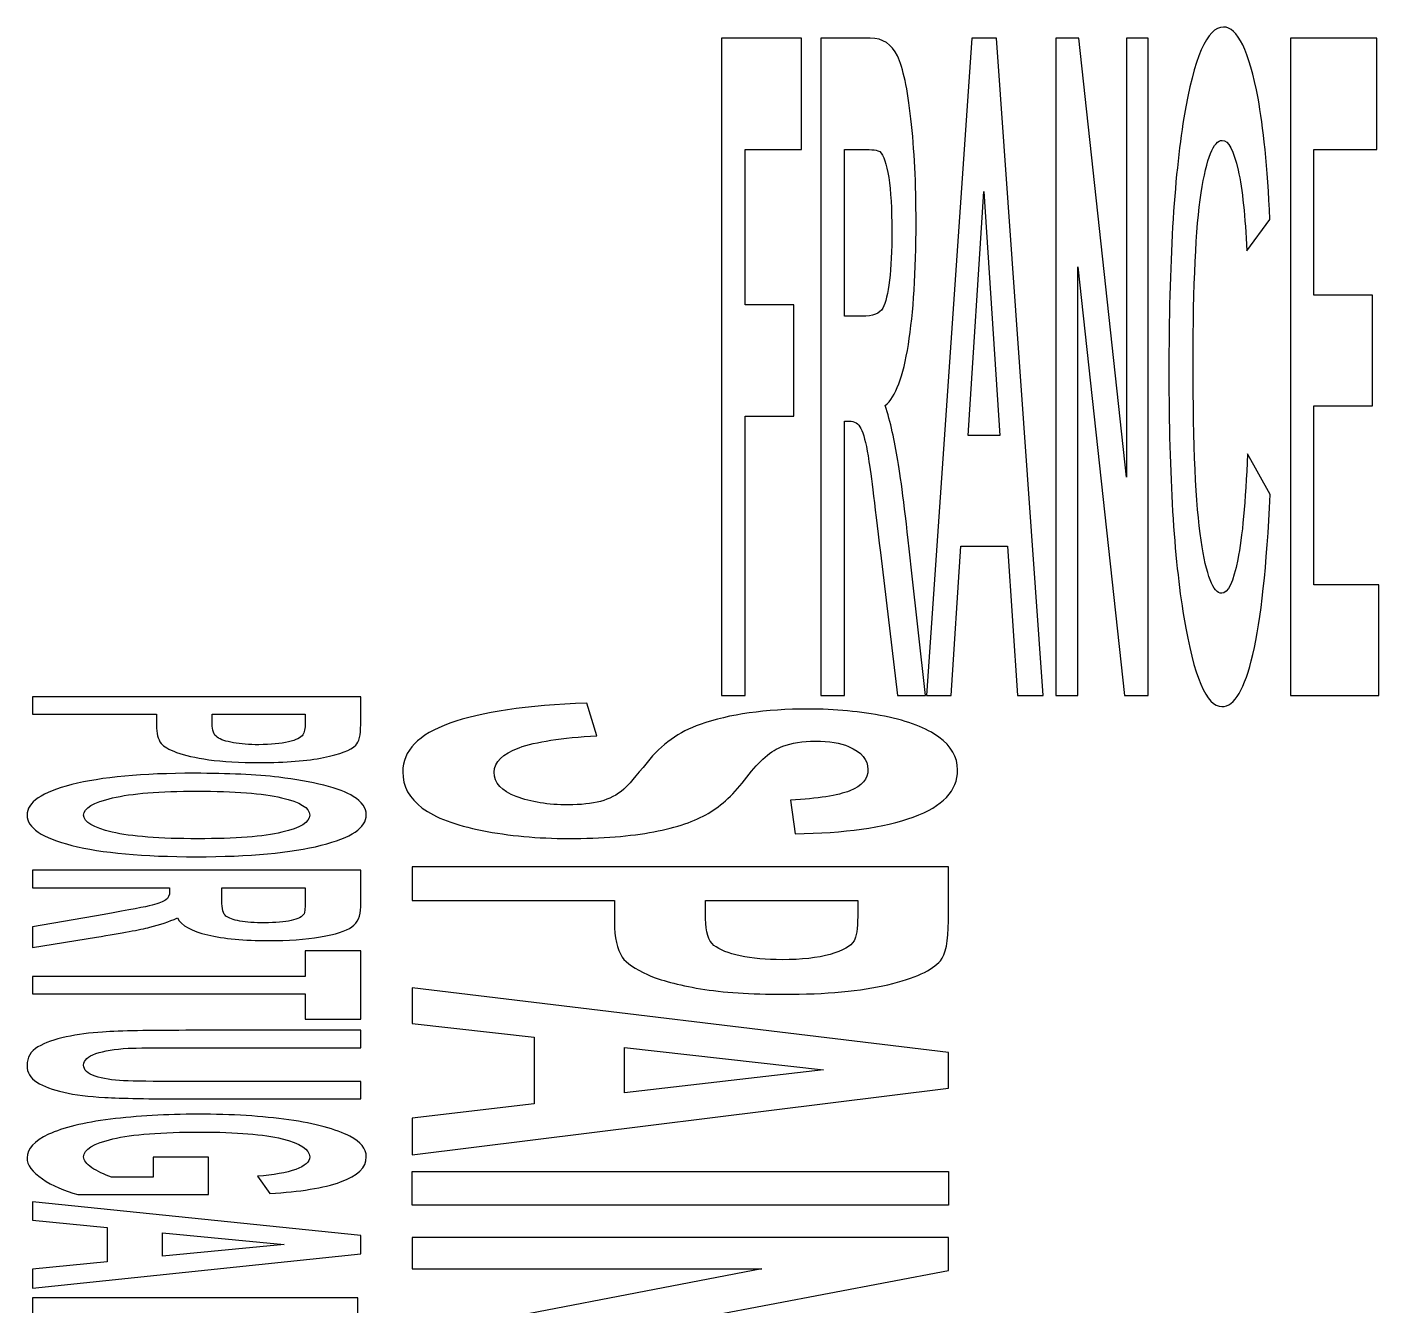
# Model space of a CAD drawing. Header units: centimetres. Extents: x -12.1 to 12.1, y -5 to 6.2.
# Drawn here: x -3.089 to -1.897, y 2.766 to 3.894 of the extents above; entities that cross this region are included whole.
import ezdxf

# ---------------------------------------------------------------- set-up
doc = ezdxf.new("R2010")
doc.units = ezdxf.units.CM
doc.header["$MEASUREMENT"] = 0
doc.layers.add('Layer 1', color=7, linetype='Continuous')

msp = doc.modelspace()

# ---------------------------------------------------------------- linework, layer by layer
at = {"layer": 'Layer 1', "color": 250}
for points, knots in [([(-2.01278, 3.51736), (-2.01278, 3.51736), (-1.99269, 3.48137), (-1.99269, 3.48137), (-1.99269, 3.48137), (-1.99578, 3.41813), (-2.0009, 3.37113), (-2.00807, 3.34044), (-2.00807, 3.34044), (-2.0152, 3.30972), (-2.02431, 3.29437), (-2.03532, 3.29437), (-2.03532, 3.29437), (-2.04892, 3.29437), (-2.06013, 3.32066), (-2.06892, 3.37325), (-2.06892, 3.37325), (-2.07769, 3.42584), (-2.08208, 3.4977), (-2.08208, 3.5889), (-2.08208, 3.5889), (-2.08208, 3.68538), (-2.07766, 3.76033), (-2.06887, 3.81371), (-2.06887, 3.81371), (-2.06001, 3.86708), (-2.04842, 3.89375), (-2.03404, 3.89375), (-2.03404, 3.89375), (-2.02152, 3.89375), (-2.01129, 3.87278), (-2.00346, 3.83088), (-2.00346, 3.83088), (-1.9988, 3.8061), (-1.99531, 3.77052), (-1.99295, 3.72413), (-1.99295, 3.72413), (-1.99295, 3.72413), (-2.01348, 3.69647), (-2.01348, 3.69647), (-2.01348, 3.69647), (-2.01468, 3.72649), (-2.01724, 3.75022), (-2.02105, 3.76761), (-2.02105, 3.76761), (-2.02492, 3.78502), (-2.02958, 3.79373), (-2.03511, 3.79373), (-2.03511, 3.79373), (-2.04272, 3.79373), (-2.04889, 3.77832), (-2.05364, 3.74746), (-2.05364, 3.74746), (-2.05835, 3.71662), (-2.06071, 3.66668), (-2.06071, 3.59761), (-2.06071, 3.59761), (-2.06071, 3.52435), (-2.05838, 3.47217), (-2.05372, 3.44104), (-2.05372, 3.44104), (-2.04906, 3.40994), (-2.04301, 3.39439), (-2.03553, 3.39439), (-2.03553, 3.39439), (-2.03002, 3.39439), (-2.02528, 3.40429), (-2.02131, 3.42406), (-2.02131, 3.42406), (-2.01735, 3.4438), (-2.0145, 3.47491), (-2.01278, 3.51736)], [0, 0, 0, 0, 0.0526316, 0.0526316, 0.0526316, 0.0526316, 0.1052632, 0.1052632, 0.1052632, 0.1052632, 0.1578947, 0.1578947, 0.1578947, 0.1578947, 0.2105263, 0.2105263, 0.2105263, 0.2105263, 0.2631579, 0.2631579, 0.2631579, 0.2631579, 0.3157895, 0.3157895, 0.3157895, 0.3157895, 0.3684211, 0.3684211, 0.3684211, 0.3684211, 0.4210526, 0.4210526, 0.4210526, 0.4210526, 0.4736842, 0.4736842, 0.4736842, 0.4736842, 0.5263158, 0.5263158, 0.5263158, 0.5263158, 0.5789474, 0.5789474, 0.5789474, 0.5789474, 0.6315789, 0.6315789, 0.6315789, 0.6315789, 0.6842105, 0.6842105, 0.6842105, 0.6842105, 0.7368421, 0.7368421, 0.7368421, 0.7368421, 0.7894737, 0.7894737, 0.7894737, 0.7894737, 0.8421053, 0.8421053, 0.8421053, 0.8421053, 0.8947368, 0.8947368, 0.8947368, 0.8947368, 1, 1, 1, 1]), ([(-2.47644, 3.30424), (-2.47644, 3.30424), (-2.47644, 3.88388), (-2.47644, 3.88388), (-2.47644, 3.88388), (-2.47644, 3.88388), (-2.40609, 3.88388), (-2.40609, 3.88388), (-2.40609, 3.88388), (-2.40609, 3.88388), (-2.40609, 3.78581), (-2.40609, 3.78581), (-2.40609, 3.78581), (-2.40609, 3.78581), (-2.45571, 3.78581), (-2.45571, 3.78581), (-2.45571, 3.78581), (-2.45571, 3.78581), (-2.45571, 3.64863), (-2.45571, 3.64863), (-2.45571, 3.64863), (-2.45571, 3.64863), (-2.41288, 3.64863), (-2.41288, 3.64863), (-2.41288, 3.64863), (-2.41288, 3.64863), (-2.41288, 3.55056), (-2.41288, 3.55056), (-2.41288, 3.55056), (-2.41288, 3.55056), (-2.45571, 3.55056), (-2.45571, 3.55056), (-2.45571, 3.55056), (-2.45571, 3.55056), (-2.45571, 3.30424), (-2.45571, 3.30424), (-2.45571, 3.30424), (-2.45571, 3.30424), (-2.47644, 3.30424), (-2.47644, 3.30424)], [0, 0, 0, 0, 0.0909091, 0.0909091, 0.0909091, 0.0909091, 0.1818182, 0.1818182, 0.1818182, 0.1818182, 0.2727273, 0.2727273, 0.2727273, 0.2727273, 0.3636364, 0.3636364, 0.3636364, 0.3636364, 0.4545455, 0.4545455, 0.4545455, 0.4545455, 0.5454545, 0.5454545, 0.5454545, 0.5454545, 0.6363636, 0.6363636, 0.6363636, 0.6363636, 0.7272727, 0.7272727, 0.7272727, 0.7272727, 0.8181818, 0.8181818, 0.8181818, 0.8181818, 1, 1, 1, 1]), ([(-2.38894, 3.30424), (-2.38894, 3.30424), (-2.38894, 3.88388), (-2.38894, 3.88388), (-2.38894, 3.88388), (-2.38894, 3.88388), (-2.34535, 3.88388), (-2.34535, 3.88388), (-2.34535, 3.88388), (-2.33437, 3.88388), (-2.32642, 3.87867), (-2.32144, 3.86824), (-2.32144, 3.86824), (-2.31647, 3.85782), (-2.3125, 3.8393), (-2.3095, 3.81268), (-2.3095, 3.81268), (-2.30654, 3.78607), (-2.30502, 3.75564), (-2.30502, 3.72137), (-2.30502, 3.72137), (-2.30502, 3.67787), (-2.30729, 3.64196), (-2.3118, 3.61363), (-2.3118, 3.61363), (-2.31634, 3.5853), (-2.3231, 3.56744), (-2.33213, 3.56005), (-2.33213, 3.56005), (-2.32762, 3.54529), (-2.32394, 3.52909), (-2.32101, 3.51142), (-2.32101, 3.51142), (-2.31809, 3.49374), (-2.31416, 3.46238), (-2.30921, 3.41734), (-2.30921, 3.41734), (-2.30921, 3.41734), (-2.29669, 3.30424), (-2.29669, 3.30424), (-2.29669, 3.30424), (-2.29669, 3.30424), (-2.32147, 3.30424), (-2.32147, 3.30424), (-2.32147, 3.30424), (-2.32147, 3.30424), (-2.33644, 3.43035), (-2.33644, 3.43035), (-2.33644, 3.43035), (-2.3418, 3.47543), (-2.34541, 3.50382), (-2.34736, 3.51558), (-2.34736, 3.51558), (-2.34931, 3.52732), (-2.35141, 3.53533), (-2.35359, 3.53969), (-2.35359, 3.53969), (-2.35581, 3.54403), (-2.35926, 3.54621), (-2.36401, 3.54621), (-2.36401, 3.54621), (-2.36401, 3.54621), (-2.36824, 3.54621), (-2.36824, 3.54621), (-2.36824, 3.54621), (-2.36824, 3.54621), (-2.36824, 3.30424), (-2.36824, 3.30424), (-2.36824, 3.30424), (-2.36824, 3.30424), (-2.38894, 3.30424), (-2.38894, 3.30424)], [0, 0, 0, 0, 0.0526316, 0.0526316, 0.0526316, 0.0526316, 0.1052632, 0.1052632, 0.1052632, 0.1052632, 0.1578947, 0.1578947, 0.1578947, 0.1578947, 0.2105263, 0.2105263, 0.2105263, 0.2105263, 0.2631579, 0.2631579, 0.2631579, 0.2631579, 0.3157895, 0.3157895, 0.3157895, 0.3157895, 0.3684211, 0.3684211, 0.3684211, 0.3684211, 0.4210526, 0.4210526, 0.4210526, 0.4210526, 0.4736842, 0.4736842, 0.4736842, 0.4736842, 0.5263158, 0.5263158, 0.5263158, 0.5263158, 0.5789474, 0.5789474, 0.5789474, 0.5789474, 0.6315789, 0.6315789, 0.6315789, 0.6315789, 0.6842105, 0.6842105, 0.6842105, 0.6842105, 0.7368421, 0.7368421, 0.7368421, 0.7368421, 0.7894737, 0.7894737, 0.7894737, 0.7894737, 0.8421053, 0.8421053, 0.8421053, 0.8421053, 0.8947368, 0.8947368, 0.8947368, 0.8947368, 1, 1, 1, 1]), ([(-2.19294, 3.30424), (-2.19294, 3.30424), (-2.21548, 3.30424), (-2.21548, 3.30424), (-2.21548, 3.30424), (-2.21548, 3.30424), (-2.22445, 3.43591), (-2.22445, 3.43591), (-2.22445, 3.43591), (-2.22445, 3.43591), (-2.26547, 3.43591), (-2.26547, 3.43591), (-2.26547, 3.43591), (-2.26547, 3.43591), (-2.27395, 3.30424), (-2.27395, 3.30424), (-2.27395, 3.30424), (-2.27395, 3.30424), (-2.29591, 3.30424), (-2.29591, 3.30424), (-2.29591, 3.30424), (-2.29591, 3.30424), (-2.25596, 3.88388), (-2.25596, 3.88388), (-2.25596, 3.88388), (-2.25596, 3.88388), (-2.23402, 3.88388), (-2.23402, 3.88388), (-2.23402, 3.88388), (-2.23402, 3.88388), (-2.19294, 3.30424), (-2.19294, 3.30424)], [0, 0, 0, 0, 0.1111111, 0.1111111, 0.1111111, 0.1111111, 0.2222222, 0.2222222, 0.2222222, 0.2222222, 0.3333333, 0.3333333, 0.3333333, 0.3333333, 0.4444444, 0.4444444, 0.4444444, 0.4444444, 0.5555556, 0.5555556, 0.5555556, 0.5555556, 0.6666667, 0.6666667, 0.6666667, 0.6666667, 0.7777778, 0.7777778, 0.7777778, 0.7777778, 1, 1, 1, 1]), ([(-2.18176, 3.30424), (-2.18176, 3.30424), (-2.18176, 3.88388), (-2.18176, 3.88388), (-2.18176, 3.88388), (-2.18176, 3.88388), (-2.16158, 3.88388), (-2.16158, 3.88388), (-2.16158, 3.88388), (-2.16158, 3.88388), (-2.11959, 3.4968), (-2.11959, 3.4968), (-2.11959, 3.4968), (-2.11959, 3.4968), (-2.11959, 3.88388), (-2.11959, 3.88388), (-2.11959, 3.88388), (-2.11959, 3.88388), (-2.10037, 3.88388), (-2.10037, 3.88388), (-2.10037, 3.88388), (-2.10037, 3.88388), (-2.10037, 3.30424), (-2.10037, 3.30424), (-2.10037, 3.30424), (-2.10037, 3.30424), (-2.12113, 3.30424), (-2.12113, 3.30424), (-2.12113, 3.30424), (-2.12113, 3.30424), (-2.16248, 3.68223), (-2.16248, 3.68223), (-2.16248, 3.68223), (-2.16248, 3.68223), (-2.16248, 3.30424), (-2.16248, 3.30424), (-2.16248, 3.30424), (-2.16248, 3.30424), (-2.18176, 3.30424), (-2.18176, 3.30424)], [0, 0, 0, 0, 0.0909091, 0.0909091, 0.0909091, 0.0909091, 0.1818182, 0.1818182, 0.1818182, 0.1818182, 0.2727273, 0.2727273, 0.2727273, 0.2727273, 0.3636364, 0.3636364, 0.3636364, 0.3636364, 0.4545455, 0.4545455, 0.4545455, 0.4545455, 0.5454545, 0.5454545, 0.5454545, 0.5454545, 0.6363636, 0.6363636, 0.6363636, 0.6363636, 0.7272727, 0.7272727, 0.7272727, 0.7272727, 0.8181818, 0.8181818, 0.8181818, 0.8181818, 1, 1, 1, 1]), ([(-1.9749, 3.30424), (-1.9749, 3.30424), (-1.9749, 3.88388), (-1.9749, 3.88388), (-1.9749, 3.88388), (-1.9749, 3.88388), (-1.89884, 3.88388), (-1.89884, 3.88388), (-1.89884, 3.88388), (-1.89884, 3.88388), (-1.89884, 3.78581), (-1.89884, 3.78581), (-1.89884, 3.78581), (-1.89884, 3.78581), (-1.95419, 3.78581), (-1.95419, 3.78581), (-1.95419, 3.78581), (-1.95419, 3.78581), (-1.95419, 3.65731), (-1.95419, 3.65731), (-1.95419, 3.65731), (-1.95419, 3.65731), (-1.90268, 3.65731), (-1.90268, 3.65731), (-1.90268, 3.65731), (-1.90268, 3.65731), (-1.90268, 3.55967), (-1.90268, 3.55967), (-1.90268, 3.55967), (-1.90268, 3.55967), (-1.95419, 3.55967), (-1.95419, 3.55967), (-1.95419, 3.55967), (-1.95419, 3.55967), (-1.95419, 3.40191), (-1.95419, 3.40191), (-1.95419, 3.40191), (-1.95419, 3.40191), (-1.89686, 3.40191), (-1.89686, 3.40191), (-1.89686, 3.40191), (-1.89686, 3.40191), (-1.89686, 3.30424), (-1.89686, 3.30424), (-1.89686, 3.30424), (-1.89686, 3.30424), (-1.9749, 3.30424), (-1.9749, 3.30424)], [0, 0, 0, 0, 0.0769231, 0.0769231, 0.0769231, 0.0769231, 0.1538462, 0.1538462, 0.1538462, 0.1538462, 0.2307692, 0.2307692, 0.2307692, 0.2307692, 0.3076923, 0.3076923, 0.3076923, 0.3076923, 0.3846154, 0.3846154, 0.3846154, 0.3846154, 0.4615385, 0.4615385, 0.4615385, 0.4615385, 0.5384615, 0.5384615, 0.5384615, 0.5384615, 0.6153846, 0.6153846, 0.6153846, 0.6153846, 0.6923077, 0.6923077, 0.6923077, 0.6923077, 0.7692308, 0.7692308, 0.7692308, 0.7692308, 0.8461538, 0.8461538, 0.8461538, 0.8461538, 1, 1, 1, 1]), ([(-2.36824, 3.63873), (-2.36824, 3.63873), (-2.35289, 3.63873), (-2.35289, 3.63873), (-2.35289, 3.63873), (-2.34296, 3.63873), (-2.33676, 3.64109), (-2.33429, 3.64583), (-2.33429, 3.64583), (-2.33181, 3.65058), (-2.32985, 3.65876), (-2.32846, 3.67035), (-2.32846, 3.67035), (-2.32706, 3.68197), (-2.32636, 3.69647), (-2.32636, 3.71386), (-2.32636, 3.71386), (-2.32636, 3.73334), (-2.3273, 3.74908), (-2.32913, 3.76109), (-2.32913, 3.76109), (-2.33099, 3.77311), (-2.33359, 3.78068), (-2.33696, 3.78383), (-2.33696, 3.78383), (-2.33862, 3.78514), (-2.34366, 3.78581), (-2.35205, 3.78581), (-2.35205, 3.78581), (-2.35205, 3.78581), (-2.36824, 3.78581), (-2.36824, 3.78581), (-2.36824, 3.78581), (-2.36824, 3.78581), (-2.36824, 3.63873), (-2.36824, 3.63873)], [0, 0, 0, 0, 0.1, 0.1, 0.1, 0.1, 0.2, 0.2, 0.2, 0.2, 0.3, 0.3, 0.3, 0.3, 0.4, 0.4, 0.4, 0.4, 0.5, 0.5, 0.5, 0.5, 0.6, 0.6, 0.6, 0.6, 0.7, 0.7, 0.7, 0.7, 0.8, 0.8, 0.8, 0.8, 1, 1, 1, 1]), ([(-2.23109, 3.53355), (-2.23109, 3.53355), (-2.24524, 3.74866), (-2.24524, 3.74866), (-2.24524, 3.74866), (-2.24524, 3.74866), (-2.2591, 3.53355), (-2.2591, 3.53355), (-2.2591, 3.53355), (-2.2591, 3.53355), (-2.23109, 3.53355), (-2.23109, 3.53355)], [0, 0, 0, 0, 0.25, 0.25, 0.25, 0.25, 0.5, 0.5, 0.5, 0.5, 1, 1, 1, 1]), ([(-3.08401, 3.30314), (-3.08401, 3.30314), (-2.79471, 3.30314), (-2.79471, 3.30314), (-2.79471, 3.30314), (-2.79471, 3.30314), (-2.79471, 3.27856), (-2.79471, 3.27856), (-2.79471, 3.27856), (-2.79471, 3.26924), (-2.79617, 3.26318), (-2.79905, 3.26033), (-2.79905, 3.26033), (-2.80342, 3.25599), (-2.81286, 3.25238), (-2.82738, 3.24941), (-2.82738, 3.24941), (-2.84191, 3.2465), (-2.8607, 3.24504), (-2.88373, 3.24504), (-2.88373, 3.24504), (-2.90146, 3.24504), (-2.9164, 3.24589), (-2.92851, 3.24758), (-2.92851, 3.24758), (-2.9406, 3.24926), (-2.95012, 3.25142), (-2.95702, 3.25401), (-2.95702, 3.25401), (-2.96392, 3.2566), (-2.9685, 3.25925), (-2.97073, 3.26196), (-2.97073, 3.26196), (-2.97347, 3.2656), (-2.97487, 3.2709), (-2.97487, 3.27783), (-2.97487, 3.27783), (-2.97487, 3.27783), (-2.97487, 3.28782), (-2.97487, 3.28782), (-2.97487, 3.28782), (-2.97487, 3.28782), (-3.08401, 3.28782), (-3.08401, 3.28782), (-3.08401, 3.28782), (-3.08401, 3.28782), (-3.08401, 3.30314), (-3.08401, 3.30314)], [0, 0, 0, 0, 0.0769231, 0.0769231, 0.0769231, 0.0769231, 0.1538462, 0.1538462, 0.1538462, 0.1538462, 0.2307692, 0.2307692, 0.2307692, 0.2307692, 0.3076923, 0.3076923, 0.3076923, 0.3076923, 0.3846154, 0.3846154, 0.3846154, 0.3846154, 0.4615385, 0.4615385, 0.4615385, 0.4615385, 0.5384615, 0.5384615, 0.5384615, 0.5384615, 0.6153846, 0.6153846, 0.6153846, 0.6153846, 0.6923077, 0.6923077, 0.6923077, 0.6923077, 0.7692308, 0.7692308, 0.7692308, 0.7692308, 0.8461538, 0.8461538, 0.8461538, 0.8461538, 1, 1, 1, 1]), ([(-2.59542, 3.29752), (-2.59542, 3.29752), (-2.58639, 3.26866), (-2.58639, 3.26866), (-2.58639, 3.26866), (-2.61755, 3.26694), (-2.64047, 3.26338), (-2.65509, 3.25809), (-2.65509, 3.25809), (-2.6697, 3.25279), (-2.67702, 3.24562), (-2.67702, 3.23662), (-2.67702, 3.23662), (-2.67702, 3.22707), (-2.67052, 3.21989), (-2.6575, 3.21502), (-2.6575, 3.21502), (-2.64452, 3.21015), (-2.62928, 3.20774), (-2.61187, 3.20774), (-2.61187, 3.20774), (-2.60069, 3.20774), (-2.59117, 3.20879), (-2.58334, 3.2108), (-2.58334, 3.2108), (-2.57547, 3.21284), (-2.56863, 3.21639), (-2.56284, 3.22149), (-2.56284, 3.22149), (-2.55897, 3.22495), (-2.55209, 3.23287), (-2.54219, 3.24524), (-2.54219, 3.24524), (-2.52952, 3.26111), (-2.51395, 3.2723), (-2.49546, 3.2787), (-2.49546, 3.2787), (-2.46942, 3.2877), (-2.43774, 3.29222), (-2.4003, 3.29222), (-2.4003, 3.29222), (-2.37624, 3.29222), (-2.35371, 3.29009), (-2.33274, 3.28587), (-2.33274, 3.28587), (-2.31178, 3.28162), (-2.29581, 3.2755), (-2.28487, 3.26752), (-2.28487, 3.26752), (-2.27392, 3.25954), (-2.26842, 3.24991), (-2.26842, 3.23861), (-2.26842, 3.23861), (-2.26842, 3.22017), (-2.28144, 3.20628), (-2.30744, 3.197), (-2.30744, 3.197), (-2.33347, 3.18764), (-2.36818, 3.18278), (-2.41162, 3.18229), (-2.41162, 3.18229), (-2.41162, 3.18229), (-2.41581, 3.21196), (-2.41581, 3.21196), (-2.41581, 3.21196), (-2.39151, 3.21322), (-2.37403, 3.21595), (-2.3634, 3.22012), (-2.3634, 3.22012), (-2.35274, 3.22431), (-2.34744, 3.23057), (-2.34744, 3.23889), (-2.34744, 3.23889), (-2.34744, 3.24755), (-2.35312, 3.2543), (-2.36451, 3.25917), (-2.36451, 3.25917), (-2.37182, 3.26228), (-2.38163, 3.26386), (-2.39389, 3.26386), (-2.39389, 3.26386), (-2.40504, 3.26386), (-2.41463, 3.26239), (-2.42257, 3.25946), (-2.42257, 3.25946), (-2.43268, 3.2557), (-2.44322, 3.24661), (-2.45416, 3.2322), (-2.45416, 3.2322), (-2.46514, 3.21776), (-2.47647, 3.2071), (-2.4882, 3.2002), (-2.4882, 3.2002), (-2.49994, 3.19327), (-2.51595, 3.18785), (-2.53623, 3.18398), (-2.53623, 3.18398), (-2.55658, 3.18005), (-2.58165, 3.17807), (-2.61155, 3.17807), (-2.61155, 3.17807), (-2.63863, 3.17807), (-2.66402, 3.18043), (-2.68767, 3.18511), (-2.68767, 3.18511), (-2.71131, 3.18977), (-2.72887, 3.19639), (-2.7404, 3.20495), (-2.7404, 3.20495), (-2.75191, 3.21348), (-2.75764, 3.22416), (-2.75764, 3.23691), (-2.75764, 3.23691), (-2.75764, 3.25547), (-2.74384, 3.26973), (-2.71621, 3.2797), (-2.71621, 3.2797), (-2.68857, 3.28962), (-2.6483, 3.29559), (-2.59542, 3.29752)], [0, 0, 0, 0, 0.0322581, 0.0322581, 0.0322581, 0.0322581, 0.0645161, 0.0645161, 0.0645161, 0.0645161, 0.0967742, 0.0967742, 0.0967742, 0.0967742, 0.1290323, 0.1290323, 0.1290323, 0.1290323, 0.1612903, 0.1612903, 0.1612903, 0.1612903, 0.1935484, 0.1935484, 0.1935484, 0.1935484, 0.2258065, 0.2258065, 0.2258065, 0.2258065, 0.2580645, 0.2580645, 0.2580645, 0.2580645, 0.2903226, 0.2903226, 0.2903226, 0.2903226, 0.3225806, 0.3225806, 0.3225806, 0.3225806, 0.3548387, 0.3548387, 0.3548387, 0.3548387, 0.3870968, 0.3870968, 0.3870968, 0.3870968, 0.4193548, 0.4193548, 0.4193548, 0.4193548, 0.4516129, 0.4516129, 0.4516129, 0.4516129, 0.483871, 0.483871, 0.483871, 0.483871, 0.516129, 0.516129, 0.516129, 0.516129, 0.5483871, 0.5483871, 0.5483871, 0.5483871, 0.5806452, 0.5806452, 0.5806452, 0.5806452, 0.6129032, 0.6129032, 0.6129032, 0.6129032, 0.6451613, 0.6451613, 0.6451613, 0.6451613, 0.6774194, 0.6774194, 0.6774194, 0.6774194, 0.7096774, 0.7096774, 0.7096774, 0.7096774, 0.7419355, 0.7419355, 0.7419355, 0.7419355, 0.7741935, 0.7741935, 0.7741935, 0.7741935, 0.8064516, 0.8064516, 0.8064516, 0.8064516, 0.8387097, 0.8387097, 0.8387097, 0.8387097, 0.8709677, 0.8709677, 0.8709677, 0.8709677, 0.9032258, 0.9032258, 0.9032258, 0.9032258, 0.9354839, 0.9354839, 0.9354839, 0.9354839, 1, 1, 1, 1]), ([(-2.84366, 3.28782), (-2.84366, 3.28782), (-2.92575, 3.28782), (-2.92575, 3.28782), (-2.92575, 3.28782), (-2.92575, 3.28782), (-2.92575, 3.27943), (-2.92575, 3.27943), (-2.92575, 3.27943), (-2.92575, 3.27341), (-2.92423, 3.26939), (-2.9212, 3.26731), (-2.9212, 3.26731), (-2.91818, 3.26531), (-2.91343, 3.26371), (-2.90699, 3.26254), (-2.90699, 3.26254), (-2.90056, 3.2614), (-2.89304, 3.26079), (-2.88449, 3.26079), (-2.88449, 3.26079), (-2.87397, 3.26079), (-2.86529, 3.26163), (-2.85845, 3.26324), (-2.85845, 3.26324), (-2.85161, 3.26487), (-2.84733, 3.26691), (-2.84564, 3.26941), (-2.84564, 3.26941), (-2.84433, 3.27122), (-2.84366, 3.27492), (-2.84366, 3.28042), (-2.84366, 3.28042), (-2.84366, 3.28042), (-2.84366, 3.28782), (-2.84366, 3.28782)], [0, 0, 0, 0, 0.1, 0.1, 0.1, 0.1, 0.2, 0.2, 0.2, 0.2, 0.3, 0.3, 0.3, 0.3, 0.4, 0.4, 0.4, 0.4, 0.5, 0.5, 0.5, 0.5, 0.6, 0.6, 0.6, 0.6, 0.7, 0.7, 0.7, 0.7, 0.8, 0.8, 0.8, 0.8, 1, 1, 1, 1]), ([(-2.94115, 3.23558), (-2.91165, 3.23558), (-2.88693, 3.23441), (-2.86693, 3.23208), (-2.86693, 3.23208), (-2.85222, 3.23037), (-2.839, 3.22801), (-2.82727, 3.22504), (-2.82727, 3.22504), (-2.81559, 3.22204), (-2.80688, 3.2188), (-2.80123, 3.21522), (-2.80123, 3.21522), (-2.79361, 3.21051), (-2.78979, 3.20506), (-2.78979, 3.19889), (-2.78979, 3.19889), (-2.78979, 3.1877), (-2.80301, 3.17876), (-2.82945, 3.17207), (-2.82945, 3.17207), (-2.85589, 3.16534), (-2.89267, 3.16199), (-2.93976, 3.16199), (-2.93976, 3.16199), (-2.98646, 3.16199), (-3.02297, 3.16532), (-3.04935, 3.17198), (-3.04935, 3.17198), (-3.07573, 3.17862), (-3.08892, 3.18753), (-3.08892, 3.19866), (-3.08892, 3.19866), (-3.08892, 3.20996), (-3.07579, 3.21892), (-3.04956, 3.22559), (-3.04956, 3.22559), (-3.02332, 3.23223), (-2.98718, 3.23558), (-2.94115, 3.23558)], [0, 0, 0, 0, 0.0909091, 0.0909091, 0.0909091, 0.0909091, 0.1818182, 0.1818182, 0.1818182, 0.1818182, 0.2727273, 0.2727273, 0.2727273, 0.2727273, 0.3636364, 0.3636364, 0.3636364, 0.3636364, 0.4545455, 0.4545455, 0.4545455, 0.4545455, 0.5454545, 0.5454545, 0.5454545, 0.5454545, 0.6363636, 0.6363636, 0.6363636, 0.6363636, 0.7272727, 0.7272727, 0.7272727, 0.7272727, 0.8181818, 0.8181818, 0.8181818, 0.8181818, 1, 1, 1, 1]), ([(-2.93917, 3.21979), (-2.97193, 3.21979), (-2.99674, 3.21781), (-3.01365, 3.21383), (-3.01365, 3.21383), (-3.03054, 3.20986), (-3.03899, 3.20483), (-3.03899, 3.19874), (-3.03899, 3.19874), (-3.03899, 3.1926), (-3.0306, 3.18762), (-3.01386, 3.18369), (-3.01386, 3.18369), (-2.99709, 3.17979), (-2.97193, 3.17784), (-2.93835, 3.17784), (-2.93835, 3.17784), (-2.90522, 3.17784), (-2.8805, 3.17973), (-2.86419, 3.18354), (-2.86419, 3.18354), (-2.84785, 3.18736), (-2.8397, 3.19242), (-2.8397, 3.19874), (-2.8397, 3.19874), (-2.8397, 3.20503), (-2.84797, 3.21013), (-2.86448, 3.214), (-2.86448, 3.214), (-2.88099, 3.21785), (-2.90589, 3.21979), (-2.93917, 3.21979)], [0, 0, 0, 0, 0.1111111, 0.1111111, 0.1111111, 0.1111111, 0.2222222, 0.2222222, 0.2222222, 0.2222222, 0.3333333, 0.3333333, 0.3333333, 0.3333333, 0.4444444, 0.4444444, 0.4444444, 0.4444444, 0.5555556, 0.5555556, 0.5555556, 0.5555556, 0.6666667, 0.6666667, 0.6666667, 0.6666667, 0.7777778, 0.7777778, 0.7777778, 0.7777778, 1, 1, 1, 1]), ([(-3.08401, 3.15), (-3.08401, 3.15), (-2.79471, 3.15), (-2.79471, 3.15), (-2.79471, 3.15), (-2.79471, 3.15), (-2.79471, 3.11776), (-2.79471, 3.11776), (-2.79471, 3.11776), (-2.79471, 3.10963), (-2.79733, 3.10378), (-2.80251, 3.10008), (-2.80251, 3.10008), (-2.80773, 3.09642), (-2.81696, 3.09348), (-2.83026, 3.09126), (-2.83026, 3.09126), (-2.84354, 3.08905), (-2.85874, 3.08798), (-2.87583, 3.08798), (-2.87583, 3.08798), (-2.89753, 3.08798), (-2.91544, 3.08963), (-2.92959, 3.09299), (-2.92959, 3.09299), (-2.94374, 3.09633), (-2.95265, 3.10131), (-2.95632, 3.10798), (-2.95632, 3.10798), (-2.96369, 3.10466), (-2.97178, 3.10195), (-2.98061, 3.09977), (-2.98061, 3.09977), (-2.9894, 3.09762), (-3.00506, 3.09473), (-3.02755, 3.09106), (-3.02755, 3.09106), (-3.02755, 3.09106), (-3.08401, 3.0818), (-3.08401, 3.0818), (-3.08401, 3.0818), (-3.08401, 3.0818), (-3.08401, 3.10012), (-3.08401, 3.10012), (-3.08401, 3.10012), (-3.08401, 3.10012), (-3.02105, 3.11118), (-3.02105, 3.11118), (-3.02105, 3.11118), (-2.99854, 3.11512), (-2.98436, 3.11782), (-2.97854, 3.11925), (-2.97854, 3.11925), (-2.97269, 3.1207), (-2.96864, 3.12225), (-2.96652, 3.12388), (-2.96652, 3.12388), (-2.96433, 3.12551), (-2.96322, 3.12804), (-2.96322, 3.13157), (-2.96322, 3.13157), (-2.96322, 3.13157), (-2.96322, 3.13468), (-2.96322, 3.13468), (-2.96322, 3.13468), (-2.96322, 3.13468), (-3.08401, 3.13468), (-3.08401, 3.13468), (-3.08401, 3.13468), (-3.08401, 3.13468), (-3.08401, 3.15), (-3.08401, 3.15)], [0, 0, 0, 0, 0.0526316, 0.0526316, 0.0526316, 0.0526316, 0.1052632, 0.1052632, 0.1052632, 0.1052632, 0.1578947, 0.1578947, 0.1578947, 0.1578947, 0.2105263, 0.2105263, 0.2105263, 0.2105263, 0.2631579, 0.2631579, 0.2631579, 0.2631579, 0.3157895, 0.3157895, 0.3157895, 0.3157895, 0.3684211, 0.3684211, 0.3684211, 0.3684211, 0.4210526, 0.4210526, 0.4210526, 0.4210526, 0.4736842, 0.4736842, 0.4736842, 0.4736842, 0.5263158, 0.5263158, 0.5263158, 0.5263158, 0.5789474, 0.5789474, 0.5789474, 0.5789474, 0.6315789, 0.6315789, 0.6315789, 0.6315789, 0.6842105, 0.6842105, 0.6842105, 0.6842105, 0.7368421, 0.7368421, 0.7368421, 0.7368421, 0.7894737, 0.7894737, 0.7894737, 0.7894737, 0.8421053, 0.8421053, 0.8421053, 0.8421053, 0.8947368, 0.8947368, 0.8947368, 0.8947368, 1, 1, 1, 1]), ([(-2.74926, 3.15314), (-2.74926, 3.15314), (-2.27648, 3.15314), (-2.27648, 3.15314), (-2.27648, 3.15314), (-2.27648, 3.15314), (-2.27648, 3.10557), (-2.27648, 3.10557), (-2.27648, 3.10557), (-2.27648, 3.08754), (-2.27884, 3.07578), (-2.28359, 3.07027), (-2.28359, 3.07027), (-2.29066, 3.06185), (-2.3061, 3.05483), (-2.32983, 3.04913), (-2.32983, 3.04913), (-2.35362, 3.04345), (-2.38431, 3.04065), (-2.42193, 3.04065), (-2.42193, 3.04065), (-2.45096, 3.04065), (-2.47537, 3.04229), (-2.49514, 3.04555), (-2.49514, 3.04555), (-2.5149, 3.04881), (-2.53043, 3.05297), (-2.54172, 3.05801), (-2.54172, 3.05801), (-2.55302, 3.06305), (-2.56048, 3.0682), (-2.56415, 3.07342), (-2.56415, 3.07342), (-2.56863, 3.08049), (-2.57093, 3.09071), (-2.57093, 3.10416), (-2.57093, 3.10416), (-2.57093, 3.10416), (-2.57093, 3.1235), (-2.57093, 3.1235), (-2.57093, 3.1235), (-2.57093, 3.1235), (-2.74926, 3.1235), (-2.74926, 3.1235), (-2.74926, 3.1235), (-2.74926, 3.1235), (-2.74926, 3.15314), (-2.74926, 3.15314)], [0, 0, 0, 0, 0.0769231, 0.0769231, 0.0769231, 0.0769231, 0.1538462, 0.1538462, 0.1538462, 0.1538462, 0.2307692, 0.2307692, 0.2307692, 0.2307692, 0.3076923, 0.3076923, 0.3076923, 0.3076923, 0.3846154, 0.3846154, 0.3846154, 0.3846154, 0.4615385, 0.4615385, 0.4615385, 0.4615385, 0.5384615, 0.5384615, 0.5384615, 0.5384615, 0.6153846, 0.6153846, 0.6153846, 0.6153846, 0.6923077, 0.6923077, 0.6923077, 0.6923077, 0.7692308, 0.7692308, 0.7692308, 0.7692308, 0.8461538, 0.8461538, 0.8461538, 0.8461538, 1, 1, 1, 1]), ([(-2.91707, 3.13468), (-2.91707, 3.13468), (-2.91707, 3.12335), (-2.91707, 3.12335), (-2.91707, 3.12335), (-2.91707, 3.11601), (-2.91588, 3.11142), (-2.91352, 3.10958), (-2.91352, 3.10958), (-2.91113, 3.10778), (-2.90708, 3.10632), (-2.90128, 3.1053), (-2.90128, 3.1053), (-2.89549, 3.10425), (-2.88824, 3.10372), (-2.87957, 3.10372), (-2.87957, 3.10372), (-2.86983, 3.10372), (-2.86198, 3.10443), (-2.85598, 3.10576), (-2.85598, 3.10576), (-2.85001, 3.10713), (-2.84622, 3.10906), (-2.84465, 3.11156), (-2.84465, 3.11156), (-2.84398, 3.11278), (-2.84366, 3.11651), (-2.84366, 3.12274), (-2.84366, 3.12274), (-2.84366, 3.12274), (-2.84366, 3.13468), (-2.84366, 3.13468), (-2.84366, 3.13468), (-2.84366, 3.13468), (-2.91707, 3.13468), (-2.91707, 3.13468)], [0, 0, 0, 0, 0.1, 0.1, 0.1, 0.1, 0.2, 0.2, 0.2, 0.2, 0.3, 0.3, 0.3, 0.3, 0.4, 0.4, 0.4, 0.4, 0.5, 0.5, 0.5, 0.5, 0.6, 0.6, 0.6, 0.6, 0.7, 0.7, 0.7, 0.7, 0.8, 0.8, 0.8, 0.8, 1, 1, 1, 1]), ([(-2.35647, 3.1235), (-2.35647, 3.1235), (-2.49062, 3.1235), (-2.49062, 3.1235), (-2.49062, 3.1235), (-2.49062, 3.1235), (-2.49062, 3.10725), (-2.49062, 3.10725), (-2.49062, 3.10725), (-2.49062, 3.09558), (-2.48814, 3.08774), (-2.4832, 3.08381), (-2.4832, 3.08381), (-2.47825, 3.07988), (-2.47053, 3.07677), (-2.45999, 3.07455), (-2.45999, 3.07455), (-2.44945, 3.07231), (-2.43719, 3.0712), (-2.42321, 3.0712), (-2.42321, 3.0712), (-2.40603, 3.0712), (-2.39182, 3.07275), (-2.38064, 3.07589), (-2.38064, 3.07589), (-2.36946, 3.07904), (-2.36247, 3.08302), (-2.35968, 3.08783), (-2.35968, 3.08783), (-2.35755, 3.09138), (-2.35647, 3.09848), (-2.35647, 3.10917), (-2.35647, 3.10917), (-2.35647, 3.10917), (-2.35647, 3.1235), (-2.35647, 3.1235)], [0, 0, 0, 0, 0.1, 0.1, 0.1, 0.1, 0.2, 0.2, 0.2, 0.2, 0.3, 0.3, 0.3, 0.3, 0.4, 0.4, 0.4, 0.4, 0.5, 0.5, 0.5, 0.5, 0.6, 0.6, 0.6, 0.6, 0.7, 0.7, 0.7, 0.7, 0.8, 0.8, 0.8, 0.8, 1, 1, 1, 1]), ([(-3.08401, 3.05644), (-3.08401, 3.05644), (-2.84366, 3.05644), (-2.84366, 3.05644), (-2.84366, 3.05644), (-2.84366, 3.05644), (-2.84366, 3.07895), (-2.84366, 3.07895), (-2.84366, 3.07895), (-2.84366, 3.07895), (-2.79471, 3.07895), (-2.79471, 3.07895), (-2.79471, 3.07895), (-2.79471, 3.07895), (-2.79471, 3.01867), (-2.79471, 3.01867), (-2.79471, 3.01867), (-2.79471, 3.01867), (-2.84366, 3.01867), (-2.84366, 3.01867), (-2.84366, 3.01867), (-2.84366, 3.01867), (-2.84366, 3.04112), (-2.84366, 3.04112), (-2.84366, 3.04112), (-2.84366, 3.04112), (-3.08401, 3.04112), (-3.08401, 3.04112), (-3.08401, 3.04112), (-3.08401, 3.04112), (-3.08401, 3.05644), (-3.08401, 3.05644)], [0, 0, 0, 0, 0.1111111, 0.1111111, 0.1111111, 0.1111111, 0.2222222, 0.2222222, 0.2222222, 0.2222222, 0.3333333, 0.3333333, 0.3333333, 0.3333333, 0.4444444, 0.4444444, 0.4444444, 0.4444444, 0.5555556, 0.5555556, 0.5555556, 0.5555556, 0.6666667, 0.6666667, 0.6666667, 0.6666667, 0.7777778, 0.7777778, 0.7777778, 0.7777778, 1, 1, 1, 1]), ([(-2.74926, 2.89908), (-2.74926, 2.89908), (-2.74926, 2.93131), (-2.74926, 2.93131), (-2.74926, 2.93131), (-2.74926, 2.93131), (-2.64187, 2.94415), (-2.64187, 2.94415), (-2.64187, 2.94415), (-2.64187, 2.94415), (-2.64187, 3.00286), (-2.64187, 3.00286), (-2.64187, 3.00286), (-2.64187, 3.00286), (-2.74926, 3.01498), (-2.74926, 3.01498), (-2.74926, 3.01498), (-2.74926, 3.01498), (-2.74926, 3.04645), (-2.74926, 3.04645), (-2.74926, 3.04645), (-2.74926, 3.04645), (-2.27648, 2.98923), (-2.27648, 2.98923), (-2.27648, 2.98923), (-2.27648, 2.98923), (-2.27648, 2.95787), (-2.27648, 2.95787), (-2.27648, 2.95787), (-2.27648, 2.95787), (-2.74926, 2.89908), (-2.74926, 2.89908)], [0, 0, 0, 0, 0.1111111, 0.1111111, 0.1111111, 0.1111111, 0.2222222, 0.2222222, 0.2222222, 0.2222222, 0.3333333, 0.3333333, 0.3333333, 0.3333333, 0.4444444, 0.4444444, 0.4444444, 0.4444444, 0.5555556, 0.5555556, 0.5555556, 0.5555556, 0.6666667, 0.6666667, 0.6666667, 0.6666667, 0.7777778, 0.7777778, 0.7777778, 0.7777778, 1, 1, 1, 1]), ([(-2.79471, 3.00888), (-2.79471, 3.00888), (-2.79471, 2.99357), (-2.79471, 2.99357), (-2.79471, 2.99357), (-2.79471, 2.99357), (-2.9514, 2.99357), (-2.9514, 2.99357), (-2.9514, 2.99357), (-2.97626, 2.99357), (-2.99237, 2.9934), (-2.99974, 2.99302), (-2.99974, 2.99302), (-3.01159, 2.99238), (-3.02108, 2.99081), (-3.02825, 2.98833), (-3.02825, 2.98833), (-3.0354, 2.98585), (-3.03899, 2.9825), (-3.03899, 2.97823), (-3.03899, 2.97823), (-3.03899, 2.97389), (-3.03561, 2.97059), (-3.02886, 2.96838), (-3.02886, 2.96838), (-3.02207, 2.9662), (-3.01375, 2.96486), (-3.00387, 2.96442), (-3.00387, 2.96442), (-2.99403, 2.96396), (-2.97763, 2.96373), (-2.95474, 2.96373), (-2.95474, 2.96373), (-2.95474, 2.96373), (-2.79471, 2.96373), (-2.79471, 2.96373), (-2.79471, 2.96373), (-2.79471, 2.96373), (-2.79471, 2.94841), (-2.79471, 2.94841), (-2.79471, 2.94841), (-2.79471, 2.94841), (-2.94666, 2.94841), (-2.94666, 2.94841), (-2.94666, 2.94841), (-2.98136, 2.94841), (-3.00591, 2.94884), (-3.02027, 2.94966), (-3.02027, 2.94966), (-3.0346, 2.95048), (-3.0467, 2.95202), (-3.05655, 2.95423), (-3.05655, 2.95423), (-3.06645, 2.95647), (-3.07428, 2.95944), (-3.08017, 2.96317), (-3.08017, 2.96317), (-3.08599, 2.9669), (-3.08892, 2.97176), (-3.08892, 2.97776), (-3.08892, 2.97776), (-3.08892, 2.98501), (-3.08572, 2.99049), (-3.07935, 2.99421), (-3.07935, 2.99421), (-3.07297, 2.99796), (-3.0647, 3.00094), (-3.05448, 3.00309), (-3.05448, 3.00309), (-3.04429, 3.00528), (-3.03361, 3.0067), (-3.02242, 3.0074), (-3.02242, 3.0074), (-3.00585, 3.00839), (-2.98136, 3.00888), (-2.94904, 3.00888), (-2.94904, 3.00888), (-2.94904, 3.00888), (-2.79471, 3.00888), (-2.79471, 3.00888)], [0, 0, 0, 0, 0.047619, 0.047619, 0.047619, 0.047619, 0.0952381, 0.0952381, 0.0952381, 0.0952381, 0.1428571, 0.1428571, 0.1428571, 0.1428571, 0.1904762, 0.1904762, 0.1904762, 0.1904762, 0.2380952, 0.2380952, 0.2380952, 0.2380952, 0.2857143, 0.2857143, 0.2857143, 0.2857143, 0.3333333, 0.3333333, 0.3333333, 0.3333333, 0.3809524, 0.3809524, 0.3809524, 0.3809524, 0.4285714, 0.4285714, 0.4285714, 0.4285714, 0.4761905, 0.4761905, 0.4761905, 0.4761905, 0.5238095, 0.5238095, 0.5238095, 0.5238095, 0.5714286, 0.5714286, 0.5714286, 0.5714286, 0.6190476, 0.6190476, 0.6190476, 0.6190476, 0.6666667, 0.6666667, 0.6666667, 0.6666667, 0.7142857, 0.7142857, 0.7142857, 0.7142857, 0.7619048, 0.7619048, 0.7619048, 0.7619048, 0.8095238, 0.8095238, 0.8095238, 0.8095238, 0.8571429, 0.8571429, 0.8571429, 0.8571429, 0.9047619, 0.9047619, 0.9047619, 0.9047619, 1, 1, 1, 1]), ([(-2.56219, 2.95368), (-2.56219, 2.95368), (-2.38678, 2.97392), (-2.38678, 2.97392), (-2.38678, 2.97392), (-2.38678, 2.97392), (-2.56219, 2.99375), (-2.56219, 2.99375), (-2.56219, 2.99375), (-2.56219, 2.99375), (-2.56219, 2.95368), (-2.56219, 2.95368)], [0, 0, 0, 0, 0.25, 0.25, 0.25, 0.25, 0.5, 0.5, 0.5, 0.5, 1, 1, 1, 1]), ([(-2.97763, 2.89698), (-2.97763, 2.89698), (-2.92892, 2.89698), (-2.92892, 2.89698), (-2.92892, 2.89698), (-2.92892, 2.89698), (-2.92892, 2.86399), (-2.92892, 2.86399), (-2.92892, 2.86399), (-2.92892, 2.86399), (-3.04415, 2.86399), (-3.04415, 2.86399), (-3.04415, 2.86399), (-3.05597, 2.86719), (-3.06639, 2.87182), (-3.07542, 2.87791), (-3.07542, 2.87791), (-3.08444, 2.884), (-3.08892, 2.89017), (-3.08892, 2.89643), (-3.08892, 2.89643), (-3.08892, 2.90435), (-3.08258, 2.91125), (-3.06988, 2.91716), (-3.06988, 2.91716), (-3.05719, 2.92307), (-3.03902, 2.9275), (-3.01543, 2.93047), (-3.01543, 2.93047), (-2.99181, 2.93341), (-2.96614, 2.93493), (-2.93835, 2.93493), (-2.93835, 2.93493), (-2.90825, 2.93493), (-2.88146, 2.93327), (-2.85807, 2.92995), (-2.85807, 2.92995), (-2.83466, 2.92662), (-2.81669, 2.92179), (-2.80417, 2.91539), (-2.80417, 2.91539), (-2.7946, 2.91055), (-2.78979, 2.90449), (-2.78979, 2.89725), (-2.78979, 2.89725), (-2.78979, 2.88781), (-2.79733, 2.88047), (-2.81239, 2.87517), (-2.81239, 2.87517), (-2.82744, 2.86988), (-2.84826, 2.86647), (-2.87482, 2.86498), (-2.87482, 2.86498), (-2.87482, 2.86498), (-2.88568, 2.88019), (-2.88568, 2.88019), (-2.88568, 2.88019), (-2.8715, 2.88126), (-2.86026, 2.88324), (-2.85205, 2.88618), (-2.85205, 2.88618), (-2.84383, 2.88915), (-2.8397, 2.89285), (-2.8397, 2.89725), (-2.8397, 2.89725), (-2.8397, 2.90394), (-2.84782, 2.90927), (-2.86398, 2.9132), (-2.86398, 2.9132), (-2.88014, 2.91716), (-2.90417, 2.91914), (-2.936, 2.91914), (-2.936, 2.91914), (-2.97033, 2.91914), (-2.9961, 2.91713), (-3.01325, 2.91312), (-3.01325, 2.91312), (-3.03043, 2.90912), (-3.03899, 2.90388), (-3.03899, 2.89739), (-3.03899, 2.89739), (-3.03899, 2.89416), (-3.0366, 2.89098), (-3.0318, 2.88775), (-3.0318, 2.88775), (-3.02699, 2.88452), (-3.02117, 2.88175), (-3.01436, 2.87945), (-3.01436, 2.87945), (-3.01436, 2.87945), (-2.97763, 2.87945), (-2.97763, 2.87945), (-2.97763, 2.87945), (-2.97763, 2.87945), (-2.97763, 2.89698), (-2.97763, 2.89698)], [0, 0, 0, 0, 0.04, 0.04, 0.04, 0.04, 0.08, 0.08, 0.08, 0.08, 0.12, 0.12, 0.12, 0.12, 0.16, 0.16, 0.16, 0.16, 0.2, 0.2, 0.2, 0.2, 0.24, 0.24, 0.24, 0.24, 0.28, 0.28, 0.28, 0.28, 0.32, 0.32, 0.32, 0.32, 0.36, 0.36, 0.36, 0.36, 0.4, 0.4, 0.4, 0.4, 0.44, 0.44, 0.44, 0.44, 0.48, 0.48, 0.48, 0.48, 0.52, 0.52, 0.52, 0.52, 0.56, 0.56, 0.56, 0.56, 0.6, 0.6, 0.6, 0.6, 0.64, 0.64, 0.64, 0.64, 0.68, 0.68, 0.68, 0.68, 0.72, 0.72, 0.72, 0.72, 0.76, 0.76, 0.76, 0.76, 0.8, 0.8, 0.8, 0.8, 0.84, 0.84, 0.84, 0.84, 0.88, 0.88, 0.88, 0.88, 0.92, 0.92, 0.92, 0.92, 1, 1, 1, 1]), ([(-2.74926, 2.85459), (-2.74926, 2.85459), (-2.27648, 2.85459), (-2.27648, 2.85459), (-2.27648, 2.85459), (-2.27648, 2.85459), (-2.27648, 2.88423), (-2.27648, 2.88423), (-2.27648, 2.88423), (-2.27648, 2.88423), (-2.74926, 2.88423), (-2.74926, 2.88423), (-2.74926, 2.88423), (-2.74926, 2.88423), (-2.74926, 2.85459), (-2.74926, 2.85459)], [0, 0, 0, 0, 0.2, 0.2, 0.2, 0.2, 0.4, 0.4, 0.4, 0.4, 0.6, 0.6, 0.6, 0.6, 1, 1, 1, 1]), ([(-3.08401, 2.78147), (-3.08401, 2.78147), (-3.08401, 2.79812), (-3.08401, 2.79812), (-3.08401, 2.79812), (-3.08401, 2.79812), (-3.01829, 2.80473), (-3.01829, 2.80473), (-3.01829, 2.80473), (-3.01829, 2.80473), (-3.01829, 2.83505), (-3.01829, 2.83505), (-3.01829, 2.83505), (-3.01829, 2.83505), (-3.08401, 2.84134), (-3.08401, 2.84134), (-3.08401, 2.84134), (-3.08401, 2.84134), (-3.08401, 2.85756), (-3.08401, 2.85756), (-3.08401, 2.85756), (-3.08401, 2.85756), (-2.79471, 2.828), (-2.79471, 2.828), (-2.79471, 2.828), (-2.79471, 2.828), (-2.79471, 2.81184), (-2.79471, 2.81184), (-2.79471, 2.81184), (-2.79471, 2.81184), (-3.08401, 2.78147), (-3.08401, 2.78147)], [0, 0, 0, 0, 0.1111111, 0.1111111, 0.1111111, 0.1111111, 0.2222222, 0.2222222, 0.2222222, 0.2222222, 0.3333333, 0.3333333, 0.3333333, 0.3333333, 0.4444444, 0.4444444, 0.4444444, 0.4444444, 0.5555556, 0.5555556, 0.5555556, 0.5555556, 0.6666667, 0.6666667, 0.6666667, 0.6666667, 0.7777778, 0.7777778, 0.7777778, 0.7777778, 1, 1, 1, 1]), ([(-2.96954, 2.80965), (-2.96954, 2.80965), (-2.86221, 2.82008), (-2.86221, 2.82008), (-2.86221, 2.82008), (-2.86221, 2.82008), (-2.96954, 2.83036), (-2.96954, 2.83036), (-2.96954, 2.83036), (-2.96954, 2.83036), (-2.96954, 2.80965), (-2.96954, 2.80965)], [0, 0, 0, 0, 0.25, 0.25, 0.25, 0.25, 0.5, 0.5, 0.5, 0.5, 1, 1, 1, 1]), ([(-2.74926, 2.82602), (-2.74926, 2.82602), (-2.27648, 2.82602), (-2.27648, 2.82602), (-2.27648, 2.82602), (-2.27648, 2.82602), (-2.27648, 2.79716), (-2.27648, 2.79716), (-2.27648, 2.79716), (-2.27648, 2.79716), (-2.59219, 2.73703), (-2.59219, 2.73703), (-2.59219, 2.73703), (-2.59219, 2.73703), (-2.27648, 2.73703), (-2.27648, 2.73703), (-2.27648, 2.73703), (-2.27648, 2.73703), (-2.27648, 2.70951), (-2.27648, 2.70951), (-2.27648, 2.70951), (-2.27648, 2.70951), (-2.74926, 2.70951), (-2.74926, 2.70951), (-2.74926, 2.70951), (-2.74926, 2.70951), (-2.74926, 2.73925), (-2.74926, 2.73925), (-2.74926, 2.73925), (-2.74926, 2.73925), (-2.44095, 2.79848), (-2.44095, 2.79848), (-2.44095, 2.79848), (-2.44095, 2.79848), (-2.74926, 2.79848), (-2.74926, 2.79848), (-2.74926, 2.79848), (-2.74926, 2.79848), (-2.74926, 2.82602), (-2.74926, 2.82602)], [0, 0, 0, 0, 0.0909091, 0.0909091, 0.0909091, 0.0909091, 0.1818182, 0.1818182, 0.1818182, 0.1818182, 0.2727273, 0.2727273, 0.2727273, 0.2727273, 0.3636364, 0.3636364, 0.3636364, 0.3636364, 0.4545455, 0.4545455, 0.4545455, 0.4545455, 0.5454545, 0.5454545, 0.5454545, 0.5454545, 0.6363636, 0.6363636, 0.6363636, 0.6363636, 0.7272727, 0.7272727, 0.7272727, 0.7272727, 0.8181818, 0.8181818, 0.8181818, 0.8181818, 1, 1, 1, 1]), ([(-3.08401, 2.77291), (-3.08401, 2.77291), (-2.7971, 2.77291), (-2.7971, 2.77291), (-2.7971, 2.77291), (-2.7971, 2.77291), (-2.7971, 2.75762), (-2.7971, 2.75762), (-2.7971, 2.75762), (-2.7971, 2.75762), (-3.03526, 2.75762), (-3.03526, 2.75762), (-3.03526, 2.75762), (-3.03526, 2.75762), (-3.03526, 2.71953), (-3.03526, 2.71953), (-3.03526, 2.71953), (-3.03526, 2.71953), (-3.08401, 2.71953), (-3.08401, 2.71953), (-3.08401, 2.71953), (-3.08401, 2.71953), (-3.08401, 2.77291), (-3.08401, 2.77291)], [0, 0, 0, 0, 0.1428571, 0.1428571, 0.1428571, 0.1428571, 0.2857143, 0.2857143, 0.2857143, 0.2857143, 0.4285714, 0.4285714, 0.4285714, 0.4285714, 0.5714286, 0.5714286, 0.5714286, 0.5714286, 0.7142857, 0.7142857, 0.7142857, 0.7142857, 1, 1, 1, 1])]:
    msp.add_open_spline(points, degree=3, knots=knots, dxfattribs=at)

doc.saveas('drawing.dxf')
